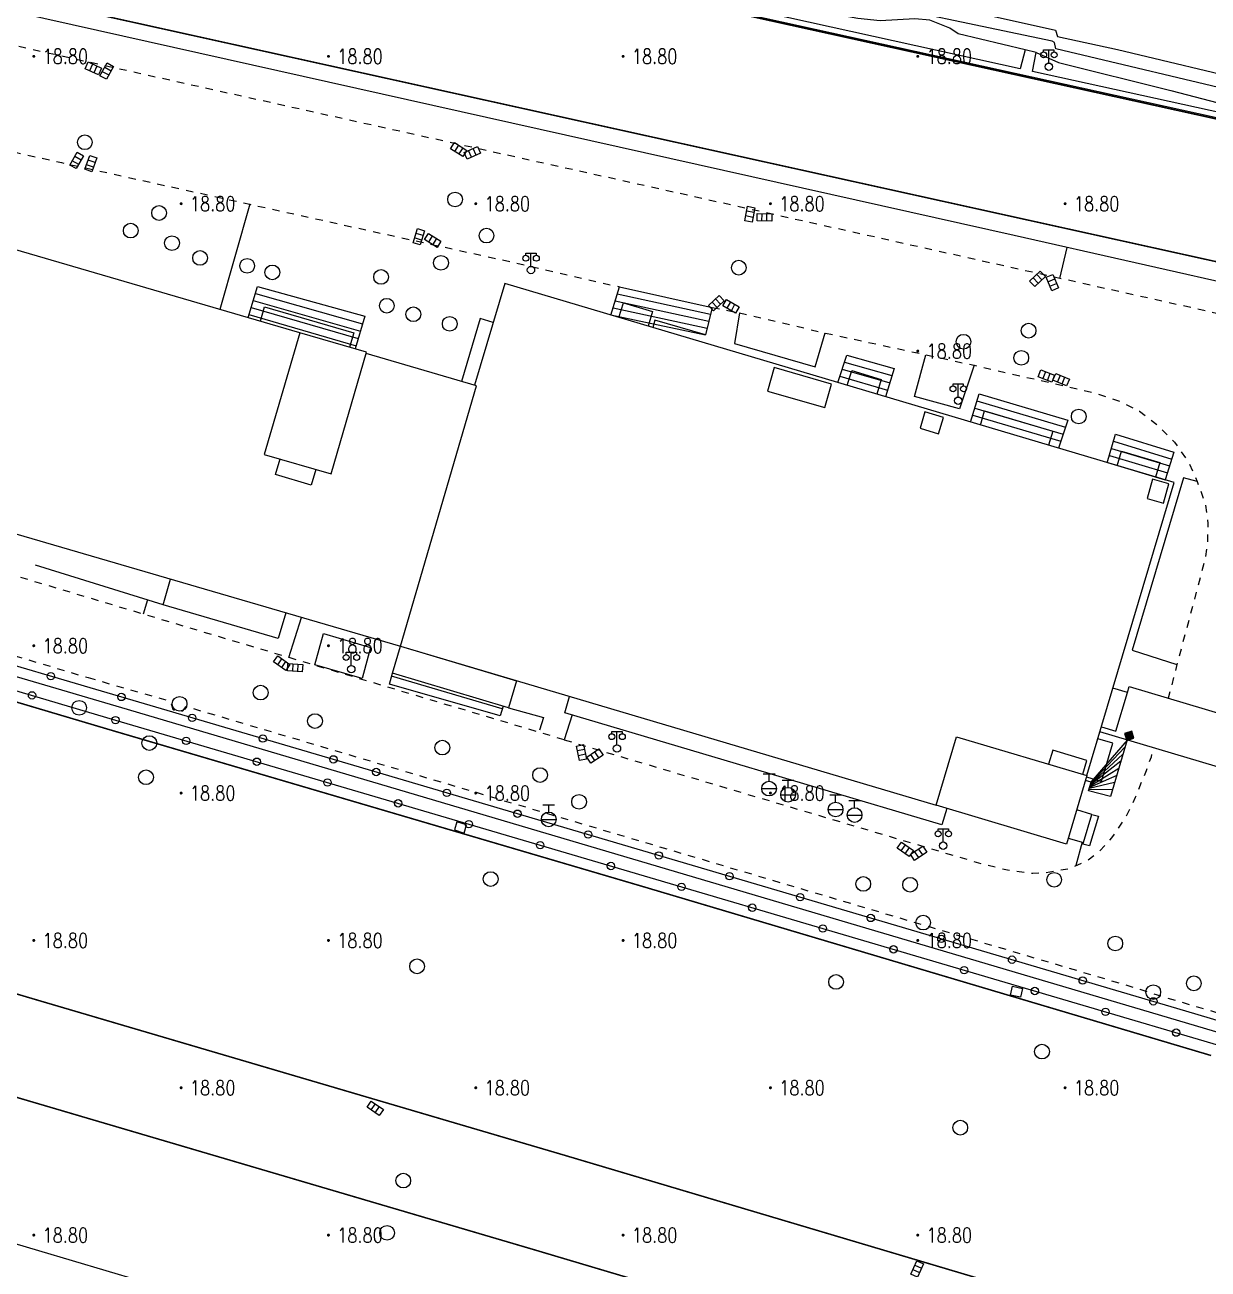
# Model space of a CAD drawing. Extents: x 404846 to 408477, y 3390929 to 3392894.
# Drawn here: x 406050.8 to 406131.1, y 3392132.1 to 3392216.5 of the extents above; entities that cross this region are included whole.
import ezdxf
from ezdxf.enums import TextEntityAlignment as Align

# ---------------------------------------------------------------- set-up
doc = ezdxf.new("R2010")
doc.units = 0
doc.header["$LTSCALE"] = 0.5
doc.linetypes.add('X6', pattern=[2, 1, -1])
doc.layers.get('0').update_dxf_attribs({"linetype": 'CONTINUOUS'})
for name, color, linetype in [('3221', 6, 'CONTINUOUS'), ('DLDW', 11, 'CONTINUOUS'), ('DLSS', 4, 'CONTINUOUS'), ('DMTZ', 3, 'CONTINUOUS'), ('FZTZ', 7, 'CONTINUOUS'), ('GCD', 1, 'CONTINUOUS'), ('GXYZ', 2, 'CONTINUOUS'), ('JMD', 6, 'CONTINUOUS'), ('SXSS', 5, 'CONTINUOUS'), ('ZBTZ', 3, 'CONTINUOUS')]:
    doc.layers.add(name, color=color, linetype=linetype)
doc.layers.add('ASSIST', color=7, linetype='CONTINUOUS', plot=False)
doc.styles.add('HZ', font='rs.shx', dxfattribs={"width": 0.8, "bigfont": 'hztxt.shx'})
doc.linetypes.add('10411', pattern='A,2,[150,AAA.SHX,S=1,R=0,X=0,Y=1],2,[151,AAA.SHX,S=1,R=0,X=0,Y=3],1e-11', length=4)
doc.linetypes.add('10422', pattern='A,0.75,[150,AAA.SHX,S=0.5,R=0,X=0,Y=0.5],1.5,[177,AAA.SHX,S=1,R=0,X=0,Y=0.4],0.75', length=3)
doc.linetypes.add('1161', pattern='A,0,[149,AAA.SHX,S=0.15,R=0,X=0,Y=0],-1.6', length=1.6)
doc.linetypes.add('444', pattern='A,4.5,[145,AAA.SHX,S=1,R=0,X=0,Y=1],4.5,-0.5,[146,AAA.SHX,S=1,R=0,X=0,Y=0],-0.5', length=10)
doc.linetypes.add('447', pattern='A,8,-1,[148,AAA.SHX,S=1,R=0,X=0,Y=0],-1', length=10)

# ---------------------------------------------------------------- blocks, each defined once
blk = doc.blocks.new('gc097')
for p, q in [((-0.7, 2), (-0.7, 2.3)), ((-0.7, 2.3), (0.7, 2.3)), ((0, 0.5), (0, 2.3)), ((0.7, 2.3), (0.7, 2))]:
    blk.add_line(p, q)
for centre, radius in [((-0.7, 1.6), 0.4), ((0.73, 1.6), 0.4), ((0, 0), 0.5)]:
    blk.add_circle(centre, radius)
blk = doc.blocks.new('GC200')
at = {"linetype": 'Continuous', "const_width": 0.2, "flags": 128}
blk.add_lwpolyline([(-0.1, 0, 1), (0.1, 0, 1)], format="xyb", close=True, dxfattribs=at)
blk = doc.blocks.new('gc188')
blk.add_circle((0, 0), 1)
blk = doc.blocks.new('gc041')
for p, q in [((-1, 0.5), (1, 0.5)), ((-1, -0.5), (-1, 0.5)), ((-0.33, 0.5), (-0.33, -0.5)), ((0.33, 0.5), (0.33, -0.5)), ((1, 0.5), (1, -0.5)), ((1, -0.5), (-1, -0.5))]:
    blk.add_line(p, q)
blk = doc.blocks.new('gc133')
for p, q in [((-0.8, 2), (0.8, 2)), ((0, 1), (0, 2)), ((-1, 0), (1, 0))]:
    blk.add_line(p, q)
blk.add_circle((0, 0), 1)
blk = doc.blocks.new('*U31')
at = {"linetype": 'Continuous'}
for points in [[(0, 0), (0.5, 0.5), (-0.5, 0.5)], [(0, 0), (-0.5, 0.5), (-0.5, -0.5)], [(0, 0), (-0.5, -0.5), (0.5, -0.5)], [(0, 0), (0.5, -0.5), (0.5, 0.5)]]:
    blk.add_solid(points, dxfattribs=at)
blk = doc.blocks.new('gc002')
blk.add_lwpolyline([(-0.5, -0.5), (0.5, -0.5), (0.5, 0.5), (-0.5, 0.5), (-0.5, -0.5)])
at = {"linetype": 'Continuous'}
blk.add_blockref('*U31', (0, 0), dxfattribs=at)
blk = doc.blocks.new('gc170')
at = {"linetype": 'Continuous'}
blk.add_circle((0, 0), 0.5, dxfattribs=at)

msp = doc.modelspace()

# ---------------------------------------------------------------- linework, layer by layer
at = {"layer": '3221', "color": 6}
msp.add_polyline3d([(406006.982, 3392016.29, 19.267), (406013.363, 3392037.825, 19.066), (406018.072, 3392053.696, 18.996), (406027.508, 3392085.461, 18.903), (406027.505, 3392085.45, 18.903), (406042.514, 3392136.046, 18.854), (406072.234, 3392127.23, 18.854), (406057.225, 3392076.633, 18.903), (406047.79, 3392044.873, 18.996), (406043.084, 3392029.013, 19.066), (406036.71, 3392007.501, 19.267)], dxfattribs=at)
at = {"layer": 'ASSIST', "linetype": 'Continuous', "flags": 128}
for points, elevation in [([(406065.905, 3392196.649), (406066.54, 3392198.765), (406073.819, 3392196.736), (406073.176, 3392194.525)], 19.147), ([(406090.529, 3392196.824), (406091.105, 3392198.741), (406097.4, 3392197.338), (406096.958, 3392195.47), (406093.512, 3392196.466), (406093.38, 3392195.976)], 19.032), ([(406105.93, 3392192.241), (406106.542, 3392194.092), (406109.754, 3392193.205), (406109.18, 3392191.274)], 19.039), ([(406114.949, 3392189.557), (406115.519, 3392191.469), (406121.546, 3392189.681), (406120.918, 3392187.78)], 19.016), ([(406124.222, 3392186.797), (406124.784, 3392188.737), (406128.745, 3392187.517), (406128.151, 3392185.628)], 19.009), ([(406022.478, 3392179.539), (406056.902, 3392169.332)], 18.722), ([(406071.696, 3392166.666), (406031.419, 3392178.52)], 18.727), ([(406059.074, 3392177.487), (406058.791, 3392176.524)], 19.216), ([(406068.679, 3392173.572), (406069.536, 3392176.298)], 19.258), ([(406083.216, 3392170.278), (406083.015, 3392169.62), (406075.498, 3392171.767), (406075.697, 3392172.508)], 18.969), ([(406056.902, 3392169.332), (406085.736, 3392160.844)], 18.693), ([(406125.571, 3392167.993), (406124.44, 3392164.138), (406122.953, 3392164.536), (406123.118, 3392165.13), (406122.74, 3392165.241)], 19.071), ([(406232.757, 3392118.789), (406169.645, 3392137.658), (406129.565, 3392149.589), (406071.696, 3392166.666)], 18.853), ([(406123.179, 3392162.932), (406123.637, 3392162.811), (406123.019, 3392160.79), (406122.555, 3392160.91), (406122.608, 3392161.016)], 19.094), ([(406085.736, 3392160.844), (406131.769, 3392147.274)], 18.755)]:
    msp.add_lwpolyline(points, dxfattribs=dict(at, elevation=elevation))
at = {"layer": 'DLSS', "linetype": 'X6', "flags": 128}
for points, elevation in [([(406257.194, 3392166.734), (406232.147, 3392174.464), (406211.825, 3392178.988), (406178.537, 3392186.474), (406121.01, 3392199.308), (406093.001, 3392205.56), (406058.416, 3392213.24), (406045.013, 3392216.221), (406033.502, 3392218.822)], 18.868), ([(406035.341, 3392211.181), (406042.006, 3392209.678), (406053.241, 3392207.169), (406066.017, 3392204.342), (406084.036, 3392200.371), (406091.105, 3392198.741)], 19.112), ([(406097.4, 3392197.338), (406099.25, 3392196.972)], 18.917), ([(406099.25, 3392196.972), (406105.07, 3392195.606), (406111.915, 3392194.13), (406115.188, 3392193.412), (406123.436, 3392191.525), (406125.091, 3392190.952), (406126.399, 3392190.299), (406127.585, 3392189.399), (406128.787, 3392188.191), (406129.729, 3392186.853), (406130.334, 3392185.521), (406130.897, 3392183.923), (406131.058, 3392182.685), (406131.014, 3392181.322), (406130.881, 3392180.336), (406128.952, 3392173.101), (406128.362, 3392170.818)], 18.915), ([(406019.397, 3392182.833), (406022.406, 3392181.953), (406043.038, 3392175.808), (406055.04, 3392172.216)], 18.604), ([(406087.366, 3392167.993), (406049.642, 3392179.255)], 18.929), ([(406055.04, 3392172.216), (406060.618, 3392170.619), (406060.796, 3392170.085), (406060.985, 3392169.945), (406061.188, 3392169.897), (406061.483, 3392169.971), (406061.694, 3392170.263), (406126.44, 3392151.074), (406127.843, 3392150.615), (406166.856, 3392139.042), (406174.754, 3392136.763), (406174.891, 3392136.226), (406175.131, 3392136.084), (406175.408, 3392136.059), (406175.603, 3392136.099), (406175.909, 3392136.402), (406206.394, 3392127.344), (406223.304, 3392122.36), (406227.496, 3392136.638), (406234.773, 3392134.505), (406236.258, 3392134.046), (406250.889, 3392129.777)], 18.843), ([(406087.366, 3392167.993), (406115.688, 3392159.586), (406117.46, 3392159.163), (406119.175, 3392158.936), (406119.968, 3392158.974), (406121.603, 3392159.257), (406122.737, 3392159.72), (406123.676, 3392160.414), (406124.54, 3392161.346), (406125.505, 3392162.767), (406126.145, 3392164.094), (406126.874, 3392165.904), (406127.218, 3392166.85), (406127.351, 3392167.46)], 19.061)]:
    msp.add_lwpolyline(points, dxfattribs=dict(at, elevation=elevation))
at = {"layer": 'DLSS', "linetype": 'Continuous', "const_width": 0.1, "flags": 128}
for points, elevation in [([(406094.182, 3392218.381), (406134.928, 3392209.402), (406172.757, 3392201.036), (406211.284, 3392192.508), (406237.462, 3392186.7), (406252.825, 3392183.338), (406286.498, 3392175.972), (406315.397, 3392169.711), (406318.335, 3392169.023), (406320.069, 3392168.709), (406321.076, 3392168.601), (406322.991, 3392168.474), (406324.827, 3392168.445), (406327.946, 3392168.602), (406329.033, 3392168.688), (406330.984, 3392169.023), (406333.064, 3392169.48), (406335.476, 3392170.176), (406337.002, 3392170.667)], 18.819), ([(406052.371, 3392217.958), (406092.628, 3392209.059)], 18.948), ([(406092.628, 3392209.059), (406133.241, 3392200.086)], 18.903), ([(405962.124, 3392196.613), (406010.877, 3392182.231), (406056.758, 3392168.605), (406092.932, 3392157.967), (406131.271, 3392146.567)], 18.691), ([(405956.742, 3392178.449), (406005.467, 3392164.024), (406051.337, 3392150.407), (406087.518, 3392139.758), (406125.857, 3392128.358), (406161.319, 3392117.927), (406203.686, 3392105.242), (406244.726, 3392093.133), (406283.477, 3392081.6), (406308.291, 3392074.282)], 18.633), ([(406049.436, 3392143.952), (406085.676, 3392133.282)], 18.641), ([(406085.599, 3392133.304), (406123.938, 3392121.904)], 18.635)]:
    msp.add_lwpolyline(points, dxfattribs=dict(at, elevation=elevation))
at = {"layer": 'DMTZ', "linetype": '10411', "elevation": 24.028, "flags": 128}
msp.add_lwpolyline([(406134.066, 3392211.719), (406120.723, 3392214.893), (406120.65, 3392215.319), (406120.492, 3392215.403), (406105.799, 3392218.508), (406105.091, 3392218.518), (406105.011, 3392218.221), (406094.948, 3392220.267)], dxfattribs=at)
at = {"layer": 'DMTZ', "linetype": '10422', "elevation": 19.615, "flags": 128}
msp.add_lwpolyline([(406060.13, 3392177.158), (406051.464, 3392179.857)], dxfattribs=at)
at = {"layer": 'FZTZ', "linetype": 'Continuous', "flags": 128}
for points, elevation in [([(406079.908, 3392161.876), (406080.566, 3392161.667), (406080.74, 3392162.214), (406080.081, 3392162.423), (406079.908, 3392161.876)], 19.024), ([(406117.783, 3392151.266), (406118.458, 3392151.124), (406118.333, 3392150.526), (406117.658, 3392150.669), (406117.783, 3392151.266)], 18.931)]:
    msp.add_lwpolyline(points, close=True, dxfattribs=dict(at, elevation=elevation))
at = {"layer": 'JMD', "linetype": 'Continuous'}
for p, q in [((406065.905, 3392196.649), (406066.54, 3392198.765)), ((406066.54, 3392198.765), (406073.819, 3392196.736)), ((406090.529, 3392196.824), (406091.105, 3392198.741)), ((406091.105, 3392198.741), (406097.4, 3392197.338)), ((406066.253, 3392197.807), (406073.528, 3392195.735)), ((406066.396, 3392198.286), (406073.673, 3392196.236)), ((406090.817, 3392197.783), (406097.179, 3392196.405)), ((406090.961, 3392198.262), (406097.29, 3392196.871)), ((406066.109, 3392197.328), (406073.382, 3392195.235)), ((406090.673, 3392197.304), (406097.069, 3392195.938)), ((406097.4, 3392197.338), (406096.958, 3392195.47)), ((406065.965, 3392196.849), (406073.237, 3392194.734)), ((406073.819, 3392196.736), (406073.176, 3392194.525)), ((406090.529, 3392196.826), (406096.958, 3392195.472)), ((406105.93, 3392192.241), (406106.542, 3392194.092)), ((406106.385, 3392193.617), (406109.607, 3392192.71)), ((406106.542, 3392194.092), (406109.754, 3392193.205)), ((406106.228, 3392193.143), (406109.46, 3392192.215)), ((406109.754, 3392193.205), (406109.18, 3392191.274)), ((406106.071, 3392192.668), (406109.312, 3392191.719)), ((406114.949, 3392189.557), (406115.519, 3392191.469)), ((406115.519, 3392191.469), (406121.546, 3392189.681)), ((406115.233, 3392190.511), (406121.231, 3392188.728)), ((406115.376, 3392190.99), (406121.389, 3392189.205)), ((406115.09, 3392190.032), (406121.074, 3392188.252)), ((406121.546, 3392189.681), (406120.918, 3392187.78)), ((406124.222, 3392186.797), (406124.784, 3392188.737)), ((406124.784, 3392188.737), (406128.745, 3392187.517)), ((406124.506, 3392187.776), (406128.451, 3392186.582)), ((406124.645, 3392188.257), (406128.598, 3392187.049)), ((406124.227, 3392186.816), (406128.157, 3392185.646)), ((406124.367, 3392187.296), (406128.304, 3392186.114)), ((406128.745, 3392187.517), (406128.151, 3392185.628)), ((406075.498, 3392171.767), (406075.697, 3392172.508)), ((406083.015, 3392169.62), (406075.498, 3392171.767)), ((406083.161, 3392170.098), (406075.643, 3392172.306)), ((406083.216, 3392170.278), (406083.015, 3392169.62)), ((406125.425, 3392167.496), (406123.097, 3392165.053)), ((406125.566, 3392167.976), (406123.117, 3392165.127)), ((406125.571, 3392167.993), (406124.44, 3392164.138)), ((406125.144, 3392166.537), (406123.056, 3392164.906)), ((406125.285, 3392167.017), (406123.076, 3392164.98)), ((406125.003, 3392166.057), (406123.035, 3392164.832)), ((406122.953, 3392164.536), (406123.118, 3392165.13)), ((406124.722, 3392165.098), (406122.994, 3392164.684)), ((406124.862, 3392165.577), (406123.015, 3392164.758)), ((406124.44, 3392164.138), (406122.953, 3392164.536)), ((406124.581, 3392164.618), (406122.974, 3392164.61)), ((406123.637, 3392162.811), (406123.019, 3392160.79)), ((406123.179, 3392162.932), (406123.637, 3392162.811)), ((406123.019, 3392160.79), (406122.555, 3392160.91))]:
    msp.add_line(p, q, dxfattribs=at)
at = {"layer": 'JMD', "linetype": '447', "flags": 128}
for points, elevation in [([(406279.319, 3392166.083), (406268.136, 3392168.48), (406224.534, 3392178.252), (406194.827, 3392184.896), (406167.173, 3392191.092), (406117.894, 3392202.216), (406076.735, 3392211.423), (406039.771, 3392219.706), (406012.117, 3392225.852), (405992.292, 3392230.289)], 21.866), ([(406019.781, 3392181.238), (406057.309, 3392170.192)], 21.743), ([(406057.309, 3392170.192), (406131.95, 3392148.079)], 21.653)]:
    msp.add_lwpolyline(points, dxfattribs=dict(at, elevation=elevation))
at = {"layer": 'JMD', "linetype": 'Continuous', "flags": 128}
for points, elevation in [([(406069.418, 3392195.622), (406028.279, 3392207.639), (406023.087, 3392189.866), (406076.24, 3392174.34), (406081.405, 3392192.019), (406073.917, 3392194.206)], 39.484), ([(406122.84, 3392165.576), (406128.754, 3392185.448), (406083.323, 3392198.969), (406081.266, 3392192.06)], 36.268), ([(406066.739, 3392196.405), (406067.024, 3392197.382), (406073.073, 3392195.615), (406072.788, 3392194.638)], 22.342), ([(406091.078, 3392196.661), (406091.375, 3392197.659), (406093.357, 3392197.07), (406093.06, 3392196.071)], 22.535), ([(406082.533, 3392196.316), (406081.648, 3392196.579), (406080.38, 3392192.319)], 22.52), ([(406106.578, 3392192.048), (406106.877, 3392193.053), (406108.873, 3392192.459), (406108.574, 3392191.454)], 22.411), ([(406115.613, 3392189.359), (406115.899, 3392190.32), (406120.521, 3392188.945), (406120.235, 3392187.984)], 22.38), ([(406070.499, 3392186.347), (406070.19, 3392185.287), (406067.775, 3392185.993), (406068.084, 3392187.053)], 41.04), ([(406124.896, 3392186.597), (406125.188, 3392187.578), (406127.786, 3392186.805), (406127.494, 3392185.823)], 22.38), ([(406068.463, 3392176.612), (406067.955, 3392174.872), (406060.13, 3392177.158), (406060.639, 3392178.897)], 24.081), ([(406076.24, 3392174.34), (406112.615, 3392163.554)], 36.333), ([(406125.596, 3392171.207), (406125.715, 3392171.606), (406138.603, 3392167.771), (406140.028, 3392172.589), (406150.663, 3392169.68)], 29.342), ([(406113.323, 3392163.343), (406112.988, 3392162.219), (406087.395, 3392169.835), (406087.722, 3392170.935)], 35.364), ([(406123.82, 3392168.869), (406124.813, 3392168.574), (406125.596, 3392171.207), (406124.604, 3392171.502)], 31.15), ([(406170.928, 3392156.64), (406169.587, 3392152.164), (406136.738, 3392162.001), (406137.466, 3392164.432), (406123.724, 3392168.546)], 29.257), ([(406122.81, 3392165.475), (406123.821, 3392165.174), (406124.592, 3392167.767), (406123.582, 3392168.067)], 22.623), ([(406122.565, 3392165.657), (406122.846, 3392166.601), (406120.523, 3392167.292), (406120.243, 3392166.349)], 37.965), ([(406121.575, 3392161.323), (406122.608, 3392161.016), (406123.179, 3392162.932), (406122.145, 3392163.24)], 22.632)]:
    msp.add_lwpolyline(points, dxfattribs=dict(at, elevation=elevation))
for points, elevation in [([(406071.533, 3392186.045), (406073.945, 3392194.3), (406069.418, 3392195.622), (406067.006, 3392187.368), (406071.533, 3392186.045)], 41.345), ([(406101.16, 3392191.667), (406105.048, 3392190.541), (406105.508, 3392192.13), (406101.62, 3392193.257), (406101.16, 3392191.667)], 36.41), ([(406111.511, 3392189.138), (406112.759, 3392188.761), (406113.095, 3392189.874), (406111.847, 3392190.25), (406111.511, 3392189.138)], 36.301), ([(406128.037, 3392184.062), (406128.405, 3392185.368), (406127.288, 3392185.683), (406126.92, 3392184.376), (406128.037, 3392184.062)], 36.071), ([(406084.13, 3392172.001), (406083.586, 3392170.168), (406075.697, 3392172.508), (406076.24, 3392174.34), (406084.13, 3392172.001)], 23.763), ([(406121.455, 3392160.923), (406112.615, 3392163.554), (406113.999, 3392168.207), (406122.84, 3392165.576), (406121.455, 3392160.923)], 38.49)]:
    msp.add_lwpolyline(points, close=True, dxfattribs=dict(at, elevation=elevation))
at = {"layer": 'JMD', "linetype": '444', "elevation": 19.956, "flags": 128}
msp.add_lwpolyline([(406083.586, 3392170.168), (406085.949, 3392169.506), (406085.69, 3392168.659)], dxfattribs=at)
at = {"layer": 'SXSS', "linetype": 'Continuous', "flags": 128}
for points, elevation in [([(406172.845, 3392201.435), (406138.871, 3392209.011), (406138.92, 3392209.359), (406138.176, 3392209.551), (406138.093, 3392209.184), (406134.924, 3392209.891), (406119.149, 3392213.356), (406119.387, 3392214.63), (406118.657, 3392214.821), (406118.308, 3392213.541), (406099.726, 3392217.623), (406099.815, 3392218.103), (406099.101, 3392218.25), (406098.985, 3392217.786), (406094.138, 3392218.851)], 18.528), ([(406094.203, 3392218.478), (406134.95, 3392209.5), (406172.778, 3392201.134), (406211.306, 3392192.606), (406237.483, 3392186.798), (406252.847, 3392183.435), (406286.519, 3392176.07), (406315.419, 3392169.809), (406318.355, 3392169.121), (406320.083, 3392168.808), (406321.085, 3392168.701), (406322.995, 3392168.574), (406324.826, 3392168.545), (406327.94, 3392168.702), (406329.02, 3392168.788), (406330.964, 3392169.121), (406333.04, 3392169.577), (406335.447, 3392170.272), (406336.971, 3392170.762)], 18.819)]:
    msp.add_lwpolyline(points, dxfattribs=dict(at, elevation=elevation))
at = {"layer": 'ZBTZ', "linetype": '1161', "flags": 128}
for points, elevation in [([(406045.651, 3392241.917), (406044.531, 3392239.951), (406044.156, 3392238.815), (406044.345, 3392236.043), (406044.168, 3392235.131), (406043.952, 3392233.734), (406044.003, 3392232.985), (406044.534, 3392232.729), (406046.044, 3392232.275), (406048.532, 3392231.771), (406056.039, 3392230.714), (406058.849, 3392230.088), (406063.478, 3392228.874), (406073.256, 3392226.191), (406081.019, 3392224.352), (406086.718, 3392223.137), (406087.81, 3392222.923), (406088.209, 3392222.831), (406091.791, 3392222.014), (406092.051, 3392221.946), (406098.178, 3392220.5), (406105.118, 3392219.16), (406106.096, 3392219.24), (406112.063, 3392218.087), (406120.71, 3392216.147), (406120.853, 3392215.718), (406124.913, 3392214.836), (406134.404, 3392212.576), (406141.445, 3392210.75), (406148.017, 3392209.421), (406155.409, 3392207.686), (406162.889, 3392206.176), (406168.218, 3392205.126), (406168.492, 3392204.53), (406174.478, 3392203.168), (406175.654, 3392202.998), (406177.133, 3392202.339), (406185.264, 3392200.627), (406196.359, 3392198.221), (406205.715, 3392196.256), (406213.677, 3392194.502)], 24.188), ([(406118.657, 3392214.821), (406114.105, 3392215.902), (406113.529, 3392216.288), (406112.177, 3392216.84), (406111.165, 3392216.927), (406108.799, 3392216.783), (406107.281, 3392216.946), (406104.52, 3392217.437), (406099.815, 3392218.103)], 18.595), ([(406119.387, 3392214.63), (406120.912, 3392213.967), (406128.543, 3392212.063), (406138.176, 3392209.551)], 18.491), ([(406066.017, 3392204.342), (406063.993, 3392197.207)], 19.218), ([(406121.01, 3392199.308), (406121.5, 3392201.402)], 18.868), ([(406099.25, 3392196.972), (406098.926, 3392194.887), (406104.39, 3392193.31)], 19.042), ([(406104.39, 3392193.31), (406105.07, 3392195.606)], 19.07), ([(406111.132, 3392191.303), (406111.915, 3392194.13)], 19.062), ([(406115.188, 3392193.412), (406114.192, 3392190.448), (406111.132, 3392191.303)], 19.041), ([(406130.334, 3392185.521), (406129.403, 3392185.764), (406125.902, 3392174.076)], 18.973), ([(406125.902, 3392174.076), (406128.952, 3392173.101)], 19.121), ([(406087.897, 3392169.686), (406087.366, 3392167.993)], 19.134), ([(406122.507, 3392161.046), (406122.084, 3392159.453)], 19.042)]:
    msp.add_lwpolyline(points, dxfattribs=dict(at, elevation=elevation))
at = {"layer": 'ZBTZ', "linetype": '1161', "elevation": 19.191, "flags": 128}
msp.add_lwpolyline([(406074.223, 3392174.264), (406073.658, 3392172.157), (406070.427, 3392173.085), (406071.026, 3392175.218), (406074.223, 3392174.264)], close=True, dxfattribs=at)

# ---------------------------------------------------------------- block references
at = {"layer": 'DLDW', "linetype": 'Continuous', "xscale": 0.5, "yscale": 0.5}
for p in [(406120.254, 3392213.678, 18.905), (406085.104, 3392199.876, 18.993), (406114.101, 3392191.009, 19.03), (406072.91, 3392172.786, 19.24), (406090.942, 3392167.407, 19.207), (406113.087, 3392160.809, 19.13)]:
    msp.add_blockref('gc097', p, dxfattribs=at)
at = {"layer": 'GCD', "linetype": 'Continuous'}
ref = msp.add_blockref('GC200', (406051.358, 3392214.379, 18.8), dxfattribs=dict(at, xscale=0.5, yscale=0.5, zscale=0.5))
ref.add_attrib('height', '18.80', dxfattribs={"linetype": 'Continuous', "height": 1, "style": 'HZ', "width": 0.8}).set_placement((406051.958, 3392214.379, 18.8), align=Align.MIDDLE_LEFT)
ref = msp.add_blockref('GC200', (406071.358, 3392214.379, 18.8), dxfattribs=dict(at, xscale=0.5, yscale=0.5, zscale=0.5))
ref.add_attrib('height', '18.80', dxfattribs={"linetype": 'Continuous', "height": 1, "style": 'HZ', "width": 0.8}).set_placement((406071.958, 3392214.379, 18.8), align=Align.MIDDLE_LEFT)
ref = msp.add_blockref('GC200', (406091.358, 3392214.379, 18.8), dxfattribs=dict(at, xscale=0.5, yscale=0.5, zscale=0.5))
ref.add_attrib('height', '18.80', dxfattribs={"linetype": 'Continuous', "height": 1, "style": 'HZ', "width": 0.8}).set_placement((406091.958, 3392214.379, 18.8), align=Align.MIDDLE_LEFT)
ref = msp.add_blockref('GC200', (406111.358, 3392214.379, 18.8), dxfattribs=dict(at, xscale=0.5, yscale=0.5, zscale=0.5))
ref.add_attrib('height', '18.80', dxfattribs={"linetype": 'Continuous', "height": 1, "style": 'HZ', "width": 0.8}).set_placement((406111.958, 3392214.379, 18.8), align=Align.MIDDLE_LEFT)
ref = msp.add_blockref('GC200', (406061.358, 3392204.379, 18.8), dxfattribs=dict(at, xscale=0.5, yscale=0.5, zscale=0.5))
ref.add_attrib('height', '18.80', dxfattribs={"linetype": 'Continuous', "height": 1, "style": 'HZ', "width": 0.8}).set_placement((406061.958, 3392204.379, 18.8), align=Align.MIDDLE_LEFT)
ref = msp.add_blockref('GC200', (406081.358, 3392204.379, 18.8), dxfattribs=dict(at, xscale=0.5, yscale=0.5, zscale=0.5))
ref.add_attrib('height', '18.80', dxfattribs={"linetype": 'Continuous', "height": 1, "style": 'HZ', "width": 0.8}).set_placement((406081.958, 3392204.379, 18.8), align=Align.MIDDLE_LEFT)
ref = msp.add_blockref('GC200', (406101.358, 3392204.379, 18.8), dxfattribs=dict(at, xscale=0.5, yscale=0.5, zscale=0.5))
ref.add_attrib('height', '18.80', dxfattribs={"linetype": 'Continuous', "height": 1, "style": 'HZ', "width": 0.8}).set_placement((406101.958, 3392204.379, 18.8), align=Align.MIDDLE_LEFT)
ref = msp.add_blockref('GC200', (406121.358, 3392204.379, 18.8), dxfattribs=dict(at, xscale=0.5, yscale=0.5, zscale=0.5))
ref.add_attrib('height', '18.80', dxfattribs={"linetype": 'Continuous', "height": 1, "style": 'HZ', "width": 0.8}).set_placement((406121.958, 3392204.379, 18.8), align=Align.MIDDLE_LEFT)
ref = msp.add_blockref('GC200', (406111.358, 3392194.379, 18.8), dxfattribs=dict(at, xscale=0.5, yscale=0.5, zscale=0.5))
ref.add_attrib('height', '18.80', dxfattribs={"linetype": 'Continuous', "height": 1, "style": 'HZ', "width": 0.8}).set_placement((406111.958, 3392194.379, 18.8), align=Align.MIDDLE_LEFT)
ref = msp.add_blockref('GC200', (406051.358, 3392174.379, 18.8), dxfattribs=dict(at, xscale=0.5, yscale=0.5, zscale=0.5))
ref.add_attrib('height', '18.80', dxfattribs={"linetype": 'Continuous', "height": 1, "style": 'HZ', "width": 0.8}).set_placement((406051.958, 3392174.379, 18.8), align=Align.MIDDLE_LEFT)
ref = msp.add_blockref('GC200', (406071.358, 3392174.379, 18.8), dxfattribs=dict(at, xscale=0.5, yscale=0.5, zscale=0.5))
ref.add_attrib('height', '18.80', dxfattribs={"linetype": 'Continuous', "height": 1, "style": 'HZ', "width": 0.8}).set_placement((406071.958, 3392174.379, 18.8), align=Align.MIDDLE_LEFT)
ref = msp.add_blockref('GC200', (406061.358, 3392164.379, 18.8), dxfattribs=dict(at, xscale=0.5, yscale=0.5, zscale=0.5))
ref.add_attrib('height', '18.80', dxfattribs={"linetype": 'Continuous', "height": 1, "style": 'HZ', "width": 0.8}).set_placement((406061.958, 3392164.379, 18.8), align=Align.MIDDLE_LEFT)
ref = msp.add_blockref('GC200', (406081.358, 3392164.379, 18.8), dxfattribs=dict(at, xscale=0.5, yscale=0.5, zscale=0.5))
ref.add_attrib('height', '18.80', dxfattribs={"linetype": 'Continuous', "height": 1, "style": 'HZ', "width": 0.8}).set_placement((406081.958, 3392164.379, 18.8), align=Align.MIDDLE_LEFT)
ref = msp.add_blockref('GC200', (406101.358, 3392164.379, 18.8), dxfattribs=dict(at, xscale=0.5, yscale=0.5, zscale=0.5))
ref.add_attrib('height', '18.80', dxfattribs={"linetype": 'Continuous', "height": 1, "style": 'HZ', "width": 0.8}).set_placement((406101.958, 3392164.379, 18.8), align=Align.MIDDLE_LEFT)
ref = msp.add_blockref('GC200', (406051.358, 3392154.379, 18.8), dxfattribs=dict(at, xscale=0.5, yscale=0.5, zscale=0.5))
ref.add_attrib('height', '18.80', dxfattribs={"linetype": 'Continuous', "height": 1, "style": 'HZ', "width": 0.8}).set_placement((406051.958, 3392154.379, 18.8), align=Align.MIDDLE_LEFT)
ref = msp.add_blockref('GC200', (406071.358, 3392154.379, 18.8), dxfattribs=dict(at, xscale=0.5, yscale=0.5, zscale=0.5))
ref.add_attrib('height', '18.80', dxfattribs={"linetype": 'Continuous', "height": 1, "style": 'HZ', "width": 0.8}).set_placement((406071.958, 3392154.379, 18.8), align=Align.MIDDLE_LEFT)
ref = msp.add_blockref('GC200', (406091.358, 3392154.379, 18.8), dxfattribs=dict(at, xscale=0.5, yscale=0.5, zscale=0.5))
ref.add_attrib('height', '18.80', dxfattribs={"linetype": 'Continuous', "height": 1, "style": 'HZ', "width": 0.8}).set_placement((406091.958, 3392154.379, 18.8), align=Align.MIDDLE_LEFT)
ref = msp.add_blockref('GC200', (406111.358, 3392154.379, 18.8), dxfattribs=dict(at, xscale=0.5, yscale=0.5, zscale=0.5))
ref.add_attrib('height', '18.80', dxfattribs={"linetype": 'Continuous', "height": 1, "style": 'HZ', "width": 0.8}).set_placement((406111.958, 3392154.379, 18.8), align=Align.MIDDLE_LEFT)
ref = msp.add_blockref('GC200', (406061.358, 3392144.379, 18.8), dxfattribs=dict(at, xscale=0.5, yscale=0.5, zscale=0.5))
ref.add_attrib('height', '18.80', dxfattribs={"linetype": 'Continuous', "height": 1, "style": 'HZ', "width": 0.8}).set_placement((406061.958, 3392144.379, 18.8), align=Align.MIDDLE_LEFT)
ref = msp.add_blockref('GC200', (406081.358, 3392144.379, 18.8), dxfattribs=dict(at, xscale=0.5, yscale=0.5, zscale=0.5))
ref.add_attrib('height', '18.80', dxfattribs={"linetype": 'Continuous', "height": 1, "style": 'HZ', "width": 0.8}).set_placement((406081.958, 3392144.379, 18.8), align=Align.MIDDLE_LEFT)
ref = msp.add_blockref('GC200', (406101.358, 3392144.379, 18.8), dxfattribs=dict(at, xscale=0.5, yscale=0.5, zscale=0.5))
ref.add_attrib('height', '18.80', dxfattribs={"linetype": 'Continuous', "height": 1, "style": 'HZ', "width": 0.8}).set_placement((406101.958, 3392144.379, 18.8), align=Align.MIDDLE_LEFT)
ref = msp.add_blockref('GC200', (406121.358, 3392144.379, 18.8), dxfattribs=dict(at, xscale=0.5, yscale=0.5, zscale=0.5))
ref.add_attrib('height', '18.80', dxfattribs={"linetype": 'Continuous', "height": 1, "style": 'HZ', "width": 0.8}).set_placement((406121.958, 3392144.379, 18.8), align=Align.MIDDLE_LEFT)
ref = msp.add_blockref('GC200', (406051.358, 3392134.379, 18.8), dxfattribs=dict(at, xscale=0.5, yscale=0.5, zscale=0.5))
ref.add_attrib('height', '18.80', dxfattribs={"linetype": 'Continuous', "height": 1, "style": 'HZ', "width": 0.8}).set_placement((406051.958, 3392134.379, 18.8), align=Align.MIDDLE_LEFT)
ref = msp.add_blockref('GC200', (406071.358, 3392134.379, 18.8), dxfattribs=dict(at, xscale=0.5, yscale=0.5, zscale=0.5))
ref.add_attrib('height', '18.80', dxfattribs={"linetype": 'Continuous', "height": 1, "style": 'HZ', "width": 0.8}).set_placement((406071.958, 3392134.379, 18.8), align=Align.MIDDLE_LEFT)
ref = msp.add_blockref('GC200', (406091.358, 3392134.379, 18.8), dxfattribs=dict(at, xscale=0.5, yscale=0.5, zscale=0.5))
ref.add_attrib('height', '18.80', dxfattribs={"linetype": 'Continuous', "height": 1, "style": 'HZ', "width": 0.8}).set_placement((406091.958, 3392134.379, 18.8), align=Align.MIDDLE_LEFT)
ref = msp.add_blockref('GC200', (406111.358, 3392134.379, 18.8), dxfattribs=dict(at, xscale=0.5, yscale=0.5, zscale=0.5))
ref.add_attrib('height', '18.80', dxfattribs={"linetype": 'Continuous', "height": 1, "style": 'HZ', "width": 0.8}).set_placement((406111.958, 3392134.379, 18.8), align=Align.MIDDLE_LEFT)
at = {"layer": 'GXYZ', "linetype": 'Continuous', "xscale": 0.5, "yscale": 0.5}
for p, rotation in [((406055.393, 3392213.559, 18.763), 335.076147188174), ((406056.308, 3392213.383, 18.763), 61.00901041485514), ((406080.195, 3392208.053, 18.89), 327.3412169539065), ((406081.126, 3392207.834, 18.89), 204.1911634180499), ((406054.271, 3392207.317, 18.705), 240.5381109915871), ((406055.228, 3392207.098, 18.705), 250.0492103907596), ((406099.96, 3392203.662, 18.772), 258.8727604357738), ((406100.954, 3392203.449, 18.772), 178.8664288732679), ((406077.494, 3392202.132, 18.967), 251.997266894203), ((406078.436, 3392201.891, 18.967), 148.1558910542543), ((406119.488, 3392199.282, 18.709), 223.8650391532808), ((406120.492, 3392199.025, 18.709), 112.5752119766327), ((406097.685, 3392197.633, 18.832), 223.2347855786355), ((406098.686, 3392197.417, 18.832), 150.2185391167248), ((406120.088, 3392192.686, 18.807), 339.6598095492191), ((406121.095, 3392192.44, 18.807), 157.2659199968342), ((406068.191, 3392173.197, 19.159), 145.0833423227931), ((406069.097, 3392172.892, 19.101), 356.6658500216647), ((406088.535, 3392167.128, 18.974), 281.9162811193368), ((406089.441, 3392166.886, 18.974), 214.0566548136036), ((406110.52, 3392160.564, 19.109), 145.0833423227931), ((406111.422, 3392160.3, 19.109), 214.0566548136036), ((406074.538, 3392142.986, 18.626), 145.8281874564615), ((406111.314, 3392132.083, 18.626), 66.01516659473731)]:
    msp.add_blockref('gc041', p, dxfattribs=dict(at, rotation=rotation))
for name, p in [('gc188', (406054.824, 3392208.547, 18.751)), ('gc188', (406079.954, 3392204.667, 18.928)), ('gc188', (406059.86, 3392203.748, 19.221)), ('gc188', (406057.938, 3392202.553, 19.221)), ('gc188', (406060.739, 3392201.703, 19.221)), ('gc188', (406082.086, 3392202.214, 18.986)), ('gc188', (406062.647, 3392200.702, 19.155)), ('gc188', (406065.841, 3392200.164, 19.221)), ('gc188', (406078.997, 3392200.367, 19.163)), ('gc188', (406099.211, 3392200.036, 18.772)), ('gc188', (406067.551, 3392199.716, 19.26)), ('gc188', (406074.93, 3392199.408, 19.241)), ('gc188', (406075.319, 3392197.453, 19.26)), ('gc188', (406077.122, 3392196.877, 19.241)), ('gc188', (406079.594, 3392196.226, 19.241)), ('gc188', (406118.884, 3392195.763, 18.765)), ('gc188', (406114.462, 3392195.012, 18.765)), ('gc188', (406118.381, 3392193.919, 18.765)), ('gc188', (406122.288, 3392189.935, 18.852)), ('gc188', (406066.756, 3392171.2, 19.04)), ('gc188', (406061.257, 3392170.438, 19.001)), ('gc188', (406054.436, 3392170.167, 19.085)), ('gc188', (406070.445, 3392169.265, 19.021)), ('gc188', (406059.201, 3392167.775, 19.024)), ('gc188', (406079.09, 3392167.469, 18.727)), ('gc188', (406058.975, 3392165.453, 19.058)), ('gc188', (406085.726, 3392165.6, 18.884)), ('gc133', (406101.269, 3392164.686, 19.323)), ('gc133', (406102.557, 3392164.263, 19.323)), ('gc188', (406088.371, 3392163.785, 18.862)), ('gc133', (406105.782, 3392163.264, 19.323)), ('gc133', (406086.313, 3392162.589, 18.811)), ('gc133', (406107.07, 3392162.886, 19.353)), ('gc188', (406082.369, 3392158.543, 18.829)), ('gc188', (406120.619, 3392158.494, 18.945)), ('gc188', (406107.662, 3392158.211, 19.012)), ('gc188', (406110.839, 3392158.16, 19.012)), ('gc188', (406111.727, 3392155.588, 19.012)), ('gc188', (406124.765, 3392154.172, 18.832)), ('gc188', (406077.373, 3392152.62, 18.882)), ('gc188', (406105.817, 3392151.56, 18.941)), ('gc188', (406127.344, 3392150.87, 18.736)), ('gc188', (406130.098, 3392151.466, 19.004)), ('gc188', (406119.79, 3392146.836, 18.784)), ('gc188', (406114.244, 3392141.672, 18.87)), ('gc188', (406076.437, 3392138.08, 18.661)), ('gc188', (406075.336, 3392134.531, 18.742))]:
    msp.add_blockref(name, p, dxfattribs=at)
at = {"layer": 'JMD', "linetype": 'Continuous', "xscale": 0.5, "yscale": 0.5, "rotation": 18.00130336277476}
msp.add_blockref('gc002', (406125.718, 3392168.272, 19.526), dxfattribs=at)
at = {"layer": 'ZBTZ', "linetype": 'Continuous', "xscale": 0.5, "yscale": 0.5}
for p, rotation in [((406052.51, 3392172.313), 163.6002169865136), ((406051.24, 3392171.011), 343.4844753073257), ((406057.306, 3392170.901), 163.6002169865136), ((406056.902, 3392169.332), 343.4844753073257), ((406056.902, 3392169.332), 343.5969053587694), ((406062.103, 3392169.489), 163.6002169865136), ((406061.698, 3392167.92), 343.5969053587694), ((406066.899, 3392168.078), 163.6002169865136), ((406066.495, 3392166.508), 343.5969053587694), ((406071.696, 3392166.666), 163.5587992785121), ((406071.696, 3392166.666), 163.6002169865136), ((406074.599, 3392165.809), 163.5587992785121), ((406071.291, 3392165.096), 343.5969053587694), ((406079.394, 3392164.394), 163.5587992785121), ((406076.088, 3392163.684), 343.5969053587694), ((406084.19, 3392162.979), 163.5587992785121), ((406080.884, 3392162.272), 343.5969053587694), ((406088.985, 3392161.564), 163.5587992785121), ((406085.736, 3392160.844), 343.5750882040946), ((406085.736, 3392160.844), 343.5969053587694), ((406093.781, 3392160.149), 163.5587992785121), ((406090.532, 3392159.43), 343.5750882040946), ((406098.577, 3392158.734), 163.5587992785121), ((406095.328, 3392158.016), 343.5750882040946), ((406103.372, 3392157.318), 163.5587992785121), ((406100.124, 3392156.603), 343.5750882040946), ((406108.168, 3392155.903), 163.5587992785121), ((406104.92, 3392155.189), 343.5750882040946), ((406112.963, 3392154.488), 163.5587992785121), ((406109.716, 3392153.775), 343.5750882040946), ((406117.759, 3392153.073), 163.5587992785121), ((406114.512, 3392152.361), 343.5750882040946), ((406122.554, 3392151.658), 163.5587992785121), ((406119.308, 3392150.947), 343.5750882040946), ((406127.35, 3392150.243), 163.5587992785121), ((406124.104, 3392149.534), 343.5750882040946), ((406128.9, 3392148.12), 343.5750882040946)]:
    msp.add_blockref('gc170', p, dxfattribs=dict(at, rotation=rotation))

doc.saveas('drawing.dxf')
